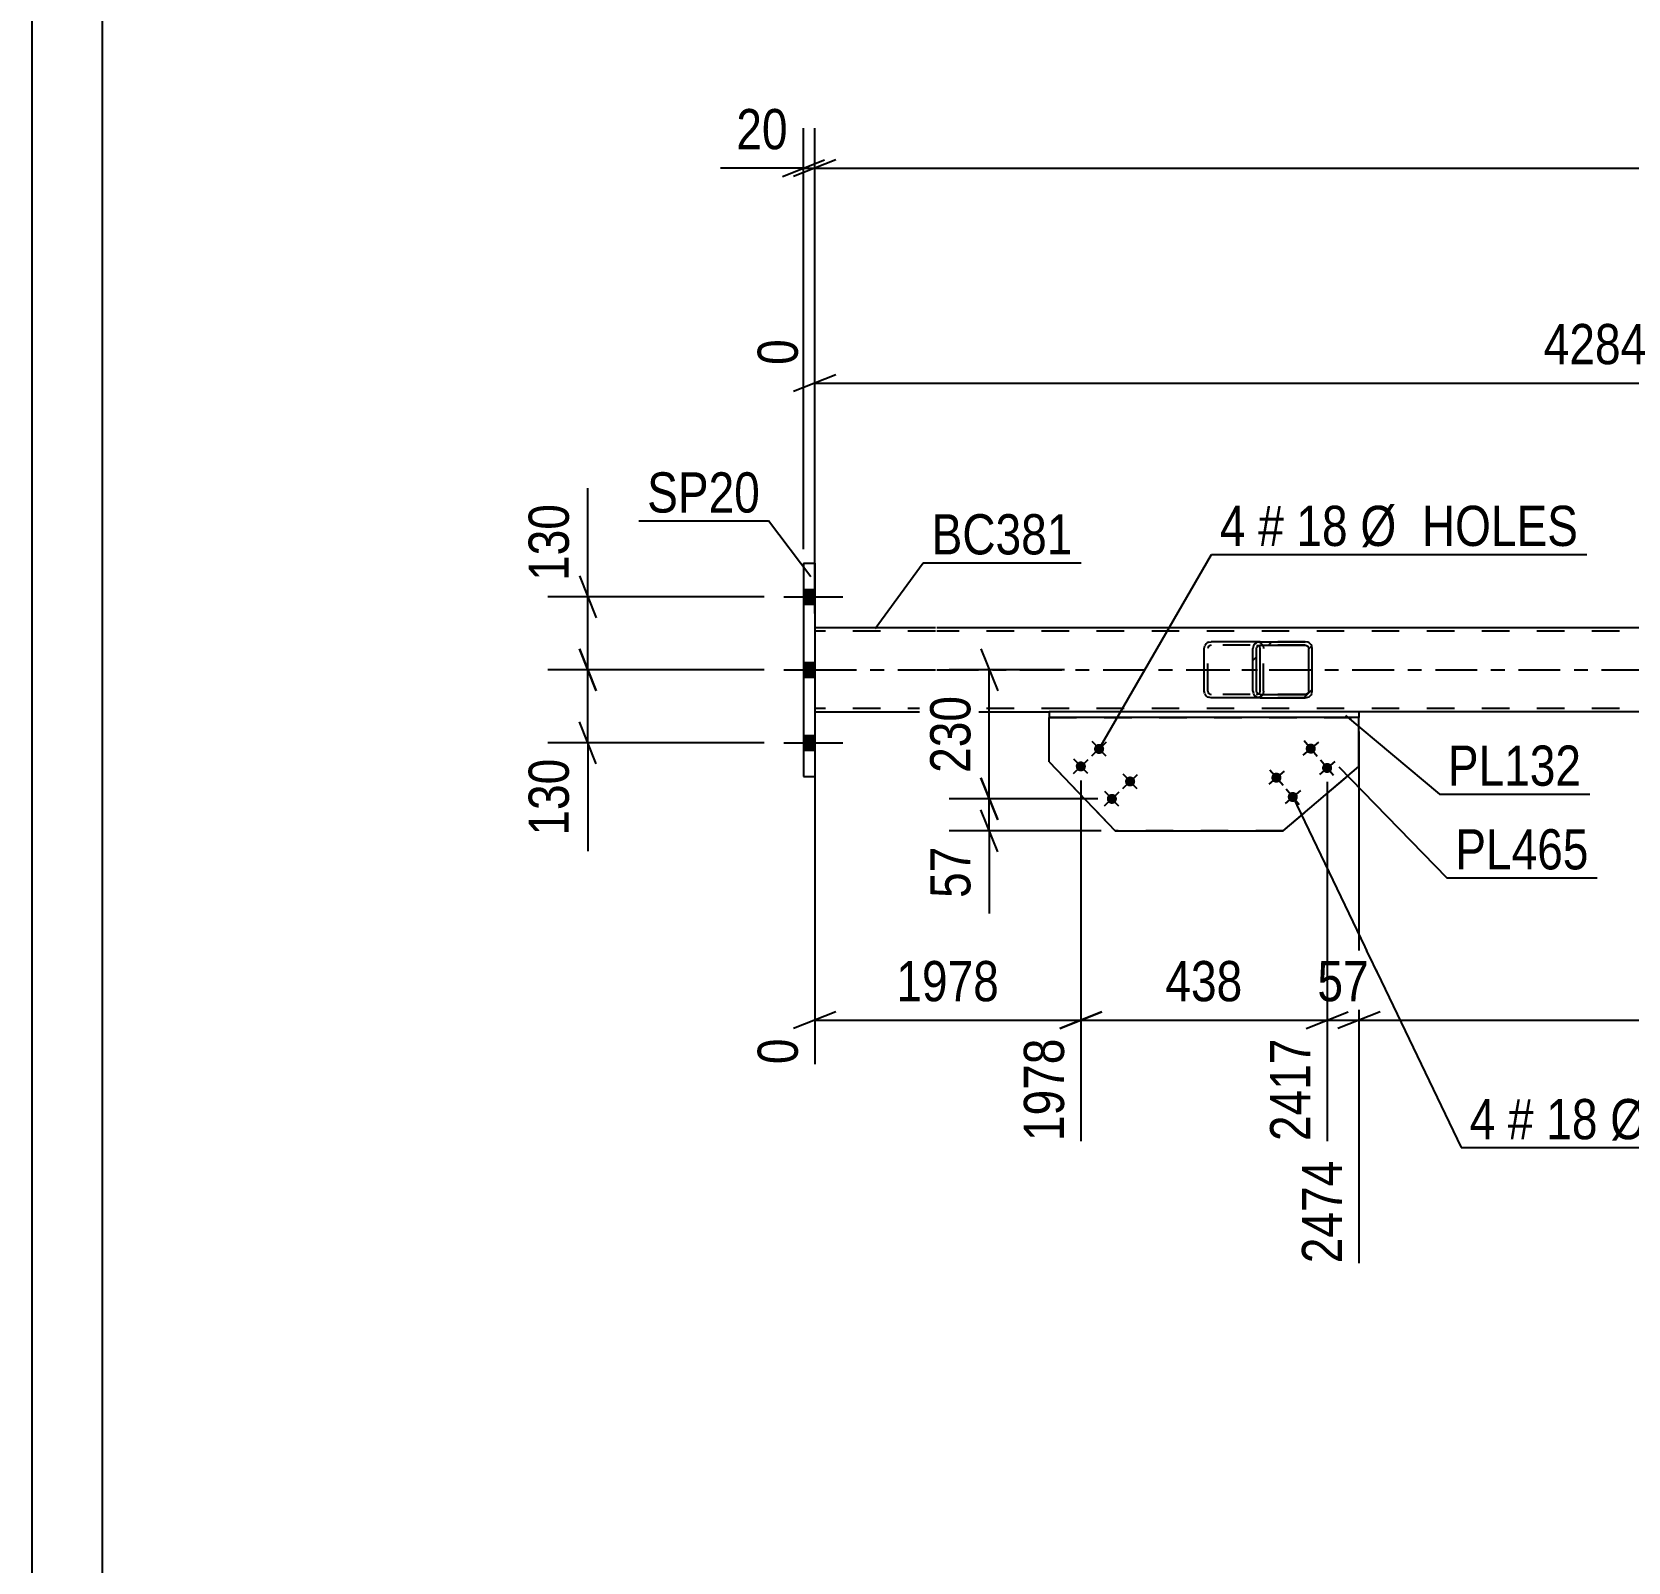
# Model space of a CAD drawing. Header units: millimetres. Extents: x -110 to 731, y -430 to 164.
# Drawn here: x -110.1 to 3.6, y -275.1 to -166.1 of the extents above; entities that cross this region are included whole.
import ezdxf

# ---------------------------------------------------------------- set-up
doc = ezdxf.new("R2010")
doc.units = ezdxf.units.MM
doc.linetypes.add('DXK_LINE_DOT2', pattern=[3.9198, 1.9599, -1.9599])
doc.linetypes.add('DXK_LINE_DOT3', pattern=[5.9187, 2.979, -0.9799, 0.9799, -0.9799])
doc.styles.add('Arial Narrow', font='ARIALN.TTF', dxfattribs={"height": 0.2})

# ---------------------------------------------------------------- blocks, each defined once
blk = doc.blocks.new('Unknown-570343290-53952')
at = {"color": 5, "linetype": 'Continuous'}
for p, q in [((-110.13, 163.91), (-110.13, -430.09)), ((-105.13, 158.91), (-105.13, -425.09))]:
    blk.add_line(p, q, dxfattribs=at)
blk = doc.blocks.new('Part-570343290-77342 - 77341')
at = {"linetype": 'Continuous'}
h = blk.add_hatch(dxfattribs=at)
h.set_pattern_fill('', scale=0.7, style=0, pattern_type=0)
h.set_pattern_definition([(45, (-18.9753, -209.8653), (-1.57154, 1.57154), [])])
h.paths.add_polyline_path([(-18.94, -210.05), (-18.98, -209.87), (-19.09, -209.71), (-19.25, -209.61), (-19.44, -209.57), (-22.66, -209.57), (-22.85, -209.61), (-23.02, -209.71), (-23.13, -209.87), (-23.17, -210.05), (-23.17, -213.09), (-23.13, -213.27), (-23.02, -213.43), (-22.85, -213.53), (-22.66, -213.57), (-19.44, -213.57), (-19.25, -213.53), (-19.09, -213.43), (-18.98, -213.27), (-18.94, -213.09)])
h.paths.add_polyline_path([(-19.21, -213.18), (-19.26, -213.26), (-19.35, -213.31), (-19.44, -213.33), (-22.66, -213.33), (-22.76, -213.31), (-22.84, -213.26), (-22.89, -213.18), (-22.91, -213.09), (-22.91, -210.05), (-22.89, -209.96), (-22.84, -209.88), (-22.76, -209.83), (-22.66, -209.81), (-19.44, -209.81), (-19.35, -209.83), (-19.26, -209.88), (-19.21, -209.96), (-19.19, -210.05), (-19.19, -213.09)])
at = {"color": 2, "linetype": 'Continuous'}
for p, q in [((-26.64, -210.05), (-26.6, -209.87)), ((-26.64, -213.09), (-26.64, -210.05)), ((-26.32, -209.61), (-26.13, -209.57)), ((-22.66, -209.57), (-26.13, -209.57)), ((-23.13, -209.87), (-23.17, -210.05)), ((-23.17, -213.09), (-23.17, -210.05)), ((-22.91, -210.05), (-22.89, -209.96)), ((-22.91, -213.09), (-22.91, -210.05)), ((-22.89, -209.96), (-22.84, -209.88)), ((-22.66, -209.57), (-22.85, -209.61)), ((-22.84, -209.88), (-22.76, -209.83)), ((-22.79, -209.85), (-22.73, -209.88)), ((-22.76, -209.83), (-22.66, -209.81)), ((-22.68, -209.96), (-22.73, -209.88)), ((-22.66, -210.05), (-22.68, -209.96)), ((-22.66, -209.57), (-19.44, -209.57)), ((-22.66, -209.81), (-19.44, -209.81)), ((-22.66, -213.09), (-22.66, -210.05)), ((-19.25, -209.61), (-19.44, -209.57)), ((-19.44, -209.81), (-19.35, -209.83)), ((-19.35, -209.83), (-19.26, -209.88)), ((-19.26, -209.88), (-19.21, -209.96)), ((-19.21, -209.96), (-19.19, -210.05)), ((-19.19, -213.09), (-19.19, -210.05)), ((-18.94, -210.05), (-18.98, -209.87)), ((-18.94, -213.09), (-18.94, -210.05)), ((-26.6, -213.27), (-26.64, -213.09)), ((-26.13, -213.57), (-26.32, -213.53)), ((-22.66, -213.57), (-26.13, -213.57)), ((-23.17, -213.09), (-23.13, -213.27)), ((-22.89, -213.18), (-22.91, -213.09)), ((-22.84, -213.26), (-22.89, -213.18)), ((-22.85, -213.53), (-22.66, -213.57)), ((-22.76, -213.31), (-22.84, -213.26)), ((-22.79, -213.29), (-22.73, -213.26)), ((-22.66, -213.33), (-22.76, -213.31)), ((-22.73, -213.26), (-22.68, -213.18)), ((-22.68, -213.18), (-22.66, -213.09)), ((-22.66, -213.33), (-19.44, -213.33)), ((-22.66, -213.57), (-19.44, -213.57)), ((-19.35, -213.31), (-19.44, -213.33)), ((-19.44, -213.57), (-19.25, -213.53)), ((-19.26, -213.26), (-19.35, -213.31)), ((-19.21, -213.18), (-19.26, -213.26)), ((-19.19, -213.09), (-19.21, -213.18)), ((-18.98, -213.27), (-18.94, -213.09))]:
    blk.add_line(p, q, dxfattribs=at)
at = {"color": 7, "linetype": 'DXK_LINE_DOT2'}
for p, q in [((-26.36, -209.96), (-26.38, -210.05)), ((-26.38, -213.09), (-26.38, -210.05)), ((-26.31, -209.88), (-26.36, -209.96)), ((-26.23, -209.83), (-26.31, -209.88)), ((-26.13, -209.81), (-26.23, -209.83)), ((-19.44, -209.81), (-26.13, -209.81)), ((-22.91, -209.57), (-22.72, -209.61)), ((-22.91, -209.81), (-22.82, -209.83)), ((-22.82, -209.83), (-22.79, -209.85)), ((-19.44, -209.57), (-22.66, -209.57)), ((-22.44, -209.87), (-22.41, -210.05)), ((-22.41, -213.09), (-22.41, -210.05)), ((-26.38, -213.09), (-26.36, -213.18)), ((-26.36, -213.18), (-26.31, -213.26)), ((-26.31, -213.26), (-26.23, -213.31)), ((-26.23, -213.31), (-26.13, -213.33)), ((-19.44, -213.33), (-26.13, -213.33)), ((-22.91, -213.33), (-22.82, -213.31)), ((-22.72, -213.53), (-22.91, -213.57)), ((-22.82, -213.31), (-22.79, -213.29)), ((-19.44, -213.57), (-22.66, -213.57)), ((-22.41, -213.09), (-22.44, -213.27))]:
    blk.add_line(p, q, dxfattribs=at)
at = {"color": 7, "linetype": 'DXK_LINE_DOT3'}
blk.add_line((-27.78, -211.57), (-21.05, -211.57), dxfattribs=at)
at = {"color": 2, "linetype": 'Continuous'}
for centre, start, end in [((-26.15, -210.07), 110.9282, 155.8647), ((-22.68, -210.07), 110.9282, 155.8647), ((-19.43, -210.07), 24.1353, 69.0718), ((-26.15, -213.07), 204.1353, 249.0718), ((-22.68, -213.07), 204.1353, 249.0718), ((-19.43, -213.07), 290.9282, 335.8647)]:
    blk.add_arc(centre, 0.495, start, end, dxfattribs=at)
at = {"color": 7, "linetype": 'DXK_LINE_DOT2'}
for centre, start, end in [((-22.9, -210.07), 24.1353, 69.0718), ((-22.9, -213.07), 290.9282, 335.8647)]:
    blk.add_arc(centre, 0.495, start, end, dxfattribs=at)
blk = doc.blocks.new('Part-570343290-77411 - 77341')
at = {"color": 2, "linetype": 'Continuous'}
for p, q in [((-15.61, -214.57), (-37.68, -214.57)), ((-37.68, -214.57), (-37.68, -214.97)), ((-15.61, -214.57), (-15.61, -214.97)), ((-15.61, -214.97), (-37.68, -214.97))]:
    blk.add_line(p, q, dxfattribs=at)
blk = doc.blocks.new('Part-570343290-77357 - 77341')
at = {"color": 2, "linetype": 'Continuous'}
for p, q in [((-45.78, -208.57), (-54.38, -208.57)), ((56, -208.57), (-45.68, -208.57)), ((-54.38, -214.57), (-45.78, -214.57)), ((-45.68, -214.57), (-37.68, -214.57)), ((47.46, -214.57), (-15.61, -214.57))]:
    blk.add_line(p, q, dxfattribs=at)
at = {"color": 7, "linetype": 'DXK_LINE_DOT2'}
for p, q in [((-54.38, -208.57), (-54.38, -214.57)), ((-45.78, -208.81), (-54.38, -208.81)), ((618.35, -208.81), (-45.68, -208.81)), ((-45.78, -214.33), (-54.38, -214.33)), ((618.35, -214.33), (-45.68, -214.33)), ((-15.61, -214.57), (-37.68, -214.57))]:
    blk.add_line(p, q, dxfattribs=at)
at = {"color": 7, "linetype": 'DXK_LINE_DOT3'}
for p, q in [((-54.38, -211.57), (-45.78, -211.57)), ((-45.68, -211.57), (618.35, -211.57))]:
    blk.add_line(p, q, dxfattribs=at)
blk = doc.blocks.new('Part-570343290-77360 - 77341')
at = {"color": 2, "linetype": 'Continuous'}
for p, q in [((-55.18, -203.97), (-54.38, -203.97)), ((-55.18, -203.97), (-55.18, -219.17)), ((-54.38, -203.97), (-54.38, -219.17)), ((-55.18, -219.17), (-54.38, -219.17))]:
    blk.add_line(p, q, dxfattribs=at)
blk = doc.blocks.new('Part-570343290-77477 - 77341')
at = {"color": 2, "linetype": 'Continuous'}
for p, q in [((-37.68, -218.12), (-37.68, -214.97)), ((-15.61, -218.47), (-15.61, -214.97)), ((-37.68, -218.12), (-32.98, -223.04)), ((-21, -223.04), (-15.61, -218.47)), ((-32.98, -223.04), (-21, -223.04)), ((-32.98, -223.04), (-32.98, -223.04)), ((-21, -223.04), (-21, -223.04))]:
    blk.add_line(p, q, dxfattribs=at)
at = {"color": 7, "linetype": 'DXK_LINE_DOT2'}
for p, q in [((-37.68, -214.97), (-15.61, -214.97)), ((-37.68, -214.97), (-15.61, -214.97)), ((-32.98, -223.04), (-37.68, -218.12)), ((-21, -223.04), (-15.61, -218.47)), ((-21, -223.04), (-32.98, -223.04))]:
    blk.add_line(p, q, dxfattribs=at)
blk = doc.blocks.new('Bolt-570343290-77487 - 77341')
at = {"linetype": 'Continuous'}
for points in [[(-54.38, -206.89), (-54.38, -205.85), (-55.18, -205.85), (-55.18, -206.89)], [(-54.38, -206.89), (-54.38, -205.85), (-55.18, -205.85), (-55.18, -206.89)], [(-54.38, -206.89), (-54.38, -205.85), (-55.18, -205.85), (-55.18, -206.89)], [(-54.38, -212.09), (-54.38, -211.05), (-55.18, -211.05), (-55.18, -212.09)], [(-54.38, -212.09), (-54.38, -211.05), (-55.18, -211.05), (-55.18, -212.09)], [(-54.38, -217.29), (-54.38, -216.25), (-55.18, -216.25), (-55.18, -217.29)], [(-54.38, -217.29), (-54.38, -216.25), (-55.18, -216.25), (-55.18, -217.29)], [(-54.38, -217.29), (-54.38, -216.25), (-55.18, -216.25), (-55.18, -217.29)]]:
    blk.add_hatch(color=1, dxfattribs=at).paths.add_polyline_path(points)
at = {"color": 1, "linetype": 'Continuous'}
for p, q in [((-56.58, -206.37), (-52.38, -206.37)), ((-56.58, -206.37), (-52.38, -206.37)), ((-56.58, -206.37), (-52.38, -206.37)), ((-55.18, -205.85), (-54.38, -205.85)), ((-55.18, -205.85), (-54.38, -205.85)), ((-55.18, -205.85), (-54.38, -205.85)), ((-55.18, -206.89), (-54.38, -206.89)), ((-55.18, -206.89), (-54.38, -206.89)), ((-55.18, -206.89), (-54.38, -206.89)), ((-55.18, -211.05), (-54.38, -211.05)), ((-55.18, -211.05), (-54.38, -211.05)), ((-56.58, -211.57), (-52.38, -211.57)), ((-56.58, -211.57), (-52.38, -211.57)), ((-55.18, -212.09), (-54.38, -212.09)), ((-55.18, -212.09), (-54.38, -212.09)), ((-56.58, -216.77), (-52.38, -216.77)), ((-56.58, -216.77), (-52.38, -216.77)), ((-56.58, -216.77), (-52.38, -216.77)), ((-55.18, -216.25), (-54.38, -216.25)), ((-55.18, -216.25), (-54.38, -216.25)), ((-55.18, -216.25), (-54.38, -216.25)), ((-55.18, -217.29), (-54.38, -217.29)), ((-55.18, -217.29), (-54.38, -217.29)), ((-55.18, -217.29), (-54.38, -217.29))]:
    blk.add_line(p, q, dxfattribs=at)
blk = doc.blocks.new('Bolt-570343290-77536 - 77341')
at = {"linetype": 'Continuous'}
for points in [[(-34.37, -216.95), (-34.31, -216.9), (-34.24, -216.87), (-34.17, -216.85), (-34.09, -216.85), (-34.02, -216.86), (-33.95, -216.89), (-33.89, -216.94), (-33.84, -216.99), (-33.8, -217.05), (-33.77, -217.13), (-33.76, -217.2), (-33.77, -217.27), (-33.79, -217.35), (-33.82, -217.41), (-33.87, -217.47), (-33.93, -217.52), (-34, -217.55), (-34.07, -217.57), (-34.15, -217.57), (-34.22, -217.56), (-34.29, -217.53), (-34.35, -217.48), (-34.41, -217.43), (-34.45, -217.37), (-34.47, -217.3), (-34.48, -217.22), (-34.48, -217.15), (-34.45, -217.07), (-34.42, -217.01)], [(-35.67, -218.19), (-35.61, -218.15), (-35.54, -218.11), (-35.47, -218.1), (-35.4, -218.09), (-35.32, -218.11), (-35.25, -218.14), (-35.19, -218.18), (-35.14, -218.23), (-35.1, -218.3), (-35.07, -218.37), (-35.06, -218.44), (-35.07, -218.52), (-35.09, -218.59), (-35.13, -218.66), (-35.17, -218.71), (-35.23, -218.76), (-35.3, -218.79), (-35.38, -218.81), (-35.45, -218.81), (-35.52, -218.8), (-35.59, -218.77), (-35.66, -218.73), (-35.71, -218.67), (-35.75, -218.61), (-35.77, -218.54), (-35.78, -218.46), (-35.78, -218.39), (-35.76, -218.32), (-35.72, -218.25)], [(-32.16, -219.26), (-32.1, -219.22), (-32.03, -219.19), (-31.96, -219.17), (-31.88, -219.17), (-31.81, -219.18), (-31.74, -219.21), (-31.68, -219.25), (-31.63, -219.3), (-31.59, -219.37), (-31.56, -219.44), (-31.55, -219.51), (-31.56, -219.59), (-31.58, -219.66), (-31.61, -219.73), (-31.66, -219.78), (-31.72, -219.83), (-31.79, -219.86), (-31.86, -219.88), (-31.94, -219.88), (-32.01, -219.87), (-32.08, -219.84), (-32.14, -219.8), (-32.2, -219.74), (-32.24, -219.68), (-32.26, -219.61), (-32.27, -219.54), (-32.27, -219.46), (-32.24, -219.39), (-32.21, -219.32)], [(-33.46, -220.51), (-33.4, -220.46), (-33.33, -220.43), (-33.26, -220.41), (-33.19, -220.41), (-33.11, -220.42), (-33.04, -220.45), (-32.98, -220.49), (-32.93, -220.55), (-32.89, -220.61), (-32.86, -220.68), (-32.85, -220.76), (-32.86, -220.83), (-32.88, -220.9), (-32.92, -220.97), (-32.96, -221.03), (-33.02, -221.07), (-33.09, -221.11), (-33.17, -221.12), (-33.24, -221.13), (-33.31, -221.11), (-33.38, -221.08), (-33.45, -221.04), (-33.5, -220.99), (-33.54, -220.92), (-33.56, -220.85), (-33.57, -220.78), (-33.57, -220.7), (-33.55, -220.63), (-33.51, -220.56)]]:
    blk.add_hatch(color=1, dxfattribs=at).paths.add_polyline_path(points)
at = {"color": 1, "linetype": 'Continuous'}
for p, q in [((-34.64, -217.71), (-33.6, -216.71)), ((-33.62, -217.73), (-34.62, -216.69)), ((-35.94, -218.95), (-34.9, -217.96)), ((-34.93, -218.97), (-35.92, -217.93)), ((-32.43, -220.02), (-31.39, -219.03)), ((-31.41, -220.05), (-32.41, -219)), ((-33.73, -221.26), (-32.69, -220.27)), ((-32.72, -221.29), (-33.71, -220.25))]:
    blk.add_line(p, q, dxfattribs=at)
blk = doc.blocks.new('Bolt-570343290-77537 - 77341')
at = {"linetype": 'Continuous'}
for points in [[(-19.41, -217.17), (-19.39, -217.09), (-19.37, -217.02), (-19.32, -216.96), (-19.27, -216.91), (-19.21, -216.87), (-19.14, -216.84), (-19.06, -216.83), (-18.99, -216.83), (-18.91, -216.85), (-18.85, -216.89), (-18.79, -216.94), (-18.74, -217), (-18.71, -217.06), (-18.69, -217.14), (-18.69, -217.21), (-18.7, -217.29), (-18.73, -217.36), (-18.77, -217.42), (-18.82, -217.47), (-18.89, -217.51), (-18.96, -217.54), (-19.03, -217.55), (-19.11, -217.54), (-19.18, -217.52), (-19.25, -217.49), (-19.3, -217.44), (-19.35, -217.38), (-19.38, -217.32), (-19.4, -217.24)], [(-18.24, -218.54), (-18.23, -218.47), (-18.2, -218.4), (-18.16, -218.33), (-18.11, -218.28), (-18.04, -218.24), (-17.97, -218.22), (-17.9, -218.2), (-17.82, -218.21), (-17.75, -218.23), (-17.69, -218.26), (-17.63, -218.31), (-17.58, -218.37), (-17.55, -218.44), (-17.53, -218.51), (-17.52, -218.59), (-17.54, -218.66), (-17.56, -218.73), (-17.61, -218.79), (-17.66, -218.85), (-17.72, -218.89), (-17.79, -218.91), (-17.87, -218.92), (-17.94, -218.92), (-18.02, -218.9), (-18.08, -218.86), (-18.14, -218.82), (-18.19, -218.76), (-18.22, -218.69), (-18.24, -218.62)], [(-21.85, -219.23), (-21.84, -219.16), (-21.81, -219.09), (-21.77, -219.03), (-21.71, -218.97), (-21.65, -218.93), (-21.58, -218.91), (-21.51, -218.9), (-21.43, -218.9), (-21.36, -218.92), (-21.29, -218.96), (-21.23, -219), (-21.19, -219.06), (-21.15, -219.13), (-21.13, -219.2), (-21.13, -219.28), (-21.14, -219.35), (-21.17, -219.42), (-21.21, -219.49), (-21.27, -219.54), (-21.33, -219.58), (-21.4, -219.6), (-21.47, -219.62), (-21.55, -219.61), (-21.62, -219.59), (-21.69, -219.56), (-21.75, -219.51), (-21.79, -219.45), (-21.83, -219.38), (-21.85, -219.31)], [(-20.69, -220.61), (-20.67, -220.53), (-20.65, -220.46), (-20.6, -220.4), (-20.55, -220.35), (-20.49, -220.31), (-20.42, -220.28), (-20.34, -220.27), (-20.27, -220.28), (-20.2, -220.3), (-20.13, -220.33), (-20.07, -220.38), (-20.02, -220.44), (-19.99, -220.5), (-19.97, -220.58), (-19.97, -220.65), (-19.98, -220.73), (-20.01, -220.8), (-20.05, -220.86), (-20.1, -220.91), (-20.17, -220.95), (-20.24, -220.98), (-20.31, -220.99), (-20.39, -220.99), (-20.46, -220.97), (-20.53, -220.93), (-20.58, -220.88), (-20.63, -220.82), (-20.66, -220.76), (-20.68, -220.68)]]:
    blk.add_hatch(color=1, dxfattribs=at).paths.add_polyline_path(points)
at = {"color": 1, "linetype": 'Continuous'}
for p, q in [((-18.5, -216.72), (-19.6, -217.65)), ((-18.58, -217.74), (-19.51, -216.64)), ((-17.33, -218.1), (-18.43, -219.03)), ((-17.42, -219.11), (-18.35, -218.01)), ((-20.94, -218.79), (-22.04, -219.72)), ((-21.02, -219.81), (-21.95, -218.71)), ((-19.78, -220.17), (-20.88, -221.1)), ((-19.86, -221.18), (-20.79, -220.08))]:
    blk.add_line(p, q, dxfattribs=at)
blk = doc.blocks.new('StraightDimension-570343290-81286 - 77341')
at = {"color": 7, "linetype": 'Continuous'}
for p, q in [((-42.54, -210.07), (-41.34, -213.07)), ((-36.58, -211.57), (-44.79, -211.57)), ((-41.94, -220.77), (-41.94, -211.57)), ((-41.34, -222.27), (-42.54, -219.27)), ((-34.21, -220.77), (-44.79, -220.77))]:
    blk.add_line(p, q, dxfattribs=at)
at = {"color": 0}
blk.add_wipeout([(-42.69, -212.83), (-46.89, -212.83), (-46.89, -219.51), (-42.69, -219.51)], dxfattribs=at)
at = {"color": 3, "style": 'Arial Narrow'}
blk.add_text('230', height=2.863, rotation=90.0002, dxfattribs=at).set_placement((-43.29, -218.91))
blk = doc.blocks.new('StraightDimension-570343290-81287 - 77341')
at = {"color": 7, "linetype": 'Continuous'}
for p, q in [((-42.54, -219.27), (-41.34, -222.27)), ((-34.21, -220.77), (-44.79, -220.77)), ((-41.34, -224.54), (-42.54, -221.54)), ((-41.94, -223.04), (-41.94, -220.77)), ((-33.98, -223.04), (-44.79, -223.04)), ((-41.94, -223.04), (-41.94, -228.94)), ((-41.94, -223.04), (-41.94, -228.94))]:
    blk.add_line(p, q, dxfattribs=at)
at = {"color": 0}
blk.add_wipeout([(-42.69, -223.56), (-46.89, -223.56), (-46.89, -228.42), (-42.69, -228.42)], dxfattribs=at)
at = {"color": 3, "style": 'Arial Narrow'}
blk.add_text('57', height=2.863, rotation=90.0002, dxfattribs=at).set_placement((-43.29, -227.82))
blk = doc.blocks.new('StraightDimension-570343290-81037 - 77341')
at = {"color": 7, "linetype": 'Continuous'}
for p, q in [((-54.38, -215.57), (-54.38, -239.66)), ((-35.42, -219.45), (-35.42, -245.14)), ((-52.88, -235.93), (-55.88, -237.13)), ((-36.92, -237.13), (-33.92, -235.93)), ((-54.38, -236.53), (-35.42, -236.53))]:
    blk.add_line(p, q, dxfattribs=at)
at = {"color": 0}
blk.add_wipeout([(-40.64, -235.78), (-40.64, -231.58), (-49.16, -231.58), (-49.16, -235.78)], dxfattribs=at)
at = {"color": 3, "style": 'Arial Narrow'}
blk.add_text('1978', height=2.863, dxfattribs=at).set_placement((-48.56, -235.18))
at = {"color": 0, "linetype": 'Continuous'}
for points in [[(-54.98, -237.23), (-59.18, -237.23), (-59.18, -240.26), (-54.98, -240.26)], [(-36.02, -237.23), (-40.22, -237.23), (-40.22, -245.74), (-36.02, -245.74)]]:
    blk.add_wipeout(points, dxfattribs=at)
at = {"color": 3, "linetype": 'Continuous', "style": 'Arial Narrow'}
for s, height, p in [('0', 2.86, (-55.58, -239.66)), ('1978', 2.863, (-36.62, -245.14))]:
    blk.add_text(s, height=height, rotation=90.0002, dxfattribs=at).set_placement(p)
blk = doc.blocks.new('StraightDimension-570343290-78663 - 77341')
at = {"color": 7, "linetype": 'Continuous'}
for p, q in [((-70.54, -206.37), (-70.54, -198.63)), ((-70.54, -206.37), (-70.54, -198.63)), ((-71.14, -204.87), (-69.94, -207.87)), ((-57.98, -206.37), (-73.39, -206.37)), ((-70.54, -211.57), (-70.54, -206.37)), ((-69.94, -213.07), (-71.14, -210.07)), ((-57.98, -211.57), (-73.39, -211.57))]:
    blk.add_line(p, q, dxfattribs=at)
at = {"color": 0}
blk.add_wipeout([(-71.29, -199.16), (-75.49, -199.16), (-75.49, -205.84), (-71.29, -205.84)], dxfattribs=at)
at = {"color": 3, "style": 'Arial Narrow'}
blk.add_text('130', height=2.863, rotation=90.0002, dxfattribs=at).set_placement((-71.89, -205.24))
blk = doc.blocks.new('StraightDimension-570343290-78664 - 77341')
at = {"color": 7, "linetype": 'Continuous'}
for p, q in [((-71.14, -210.07), (-69.94, -213.07)), ((-57.98, -211.57), (-73.39, -211.57)), ((-70.54, -216.77), (-70.54, -211.57)), ((-69.94, -218.27), (-71.14, -215.27)), ((-57.98, -216.77), (-73.39, -216.77)), ((-70.54, -216.77), (-70.54, -224.5)), ((-70.54, -216.77), (-70.54, -224.5))]:
    blk.add_line(p, q, dxfattribs=at)
at = {"color": 0}
blk.add_wipeout([(-71.29, -217.29), (-75.49, -217.29), (-75.49, -223.98), (-71.29, -223.98)], dxfattribs=at)
at = {"color": 3, "style": 'Arial Narrow'}
blk.add_text('130', height=2.863, rotation=90.0002, dxfattribs=at).set_placement((-71.89, -223.38))
blk = doc.blocks.new('StraightDimension-570343290-80684 - 77341')
at = {"color": 7, "linetype": 'Continuous'}
for p, q in [((56.8, -199.17), (56.8, -182.54)), ((-54.38, -207.57), (-54.38, -188.02)), ((-52.88, -190.55), (-55.88, -191.75)), ((55.3, -191.75), (58.3, -190.55)), ((-54.38, -191.15), (56.8, -191.15))]:
    blk.add_line(p, q, dxfattribs=at)
at = {"color": 0}
blk.add_wipeout([(5.47, -190.4), (5.47, -186.2), (-3.05, -186.2), (-3.05, -190.4)], dxfattribs=at)
at = {"color": 3, "style": 'Arial Narrow'}
blk.add_text('4284', height=2.863, dxfattribs=at).set_placement((-2.45, -189.8))
at = {"color": 0, "linetype": 'Continuous'}
for points in [[(56.2, -181.94), (52, -181.94), (52, -190.45), (56.2, -190.45)], [(-54.98, -187.42), (-59.18, -187.42), (-59.18, -190.45), (-54.98, -190.45)]]:
    blk.add_wipeout(points, dxfattribs=at)
at = {"color": 3, "linetype": 'Continuous', "style": 'Arial Narrow'}
for s, height, p in [('4284', 2.863, (55.6, -189.85)), ('0', 2.86, (-55.58, -189.85))]:
    blk.add_text(s, height=height, rotation=90.0002, dxfattribs=at).set_placement(p)
blk = doc.blocks.new('StraightDimension-570343290-80968 - 77341')
at = {"color": 7, "linetype": 'Continuous'}
for p, q in [((-54.38, -202.97), (-54.38, -172.99)), ((-52.88, -175.24), (-55.88, -176.44)), ((-54.38, -175.84), (630.45, -175.84))]:
    blk.add_line(p, q, dxfattribs=at)
blk = doc.blocks.new('StraightDimension-570343290-80969 - 77341')
at = {"color": 7, "linetype": 'Continuous'}
for p, q in [((-55.18, -202.97), (-55.18, -172.99)), ((-54.38, -202.97), (-54.38, -172.99)), ((-55.18, -175.84), (-61.09, -175.84)), ((-55.18, -175.84), (-61.09, -175.84)), ((-56.68, -176.44), (-53.68, -175.24)), ((-52.88, -175.24), (-55.88, -176.44)), ((-55.18, -175.84), (-54.38, -175.84))]:
    blk.add_line(p, q, dxfattribs=at)
at = {"color": 0}
blk.add_wipeout([(-55.7, -175.09), (-55.7, -170.89), (-60.56, -170.89), (-60.56, -175.09)], dxfattribs=at)
at = {"color": 3, "style": 'Arial Narrow'}
blk.add_text('20', height=2.863, dxfattribs=at).set_placement((-59.96, -174.49))
blk = doc.blocks.new('StraightDimension-570343290-81034 - 77341')
at = {"color": 7, "linetype": 'Continuous'}
for p, q in [((-15.61, -215.97), (-15.61, -253.84)), ((49.74, -220.7), (49.74, -245.14)), ((-14.11, -235.93), (-17.11, -237.13)), ((48.24, -237.13), (51.24, -235.93)), ((-15.61, -236.53), (49.74, -236.53))]:
    blk.add_line(p, q, dxfattribs=at)
at = {"color": 0}
blk.add_wipeout([(21.32, -235.78), (21.32, -231.58), (12.81, -231.58), (12.81, -235.78)], dxfattribs=at)
at = {"color": 3, "style": 'Arial Narrow'}
blk.add_text('1634', height=2.863, dxfattribs=at).set_placement((13.41, -235.18))
at = {"color": 0, "linetype": 'Continuous'}
blk.add_wipeout([(49.14, -237.23), (44.94, -237.23), (44.94, -245.74), (49.14, -245.74)], dxfattribs=at)
at = {"color": 3, "linetype": 'Continuous', "style": 'Arial Narrow'}
blk.add_text('4107', height=2.863, rotation=90.0002, dxfattribs=at).set_placement((48.54, -245.14))
blk = doc.blocks.new('StraightDimension-570343290-81035 - 77341')
at = {"color": 7, "linetype": 'Continuous'}
for p, q in [((-15.61, -215.97), (-15.61, -253.84)), ((-17.88, -219.56), (-17.88, -245.14)), ((-19.38, -237.13), (-16.38, -235.93)), ((-14.11, -235.93), (-17.11, -237.13)), ((-17.88, -236.53), (-15.61, -236.53))]:
    blk.add_line(p, q, dxfattribs=at)
at = {"color": 0, "linetype": 'Continuous'}
blk.add_wipeout([(-16.21, -245.93), (-20.41, -245.93), (-20.41, -254.44), (-16.21, -254.44)], dxfattribs=at)
at = {"color": 3, "linetype": 'Continuous', "style": 'Arial Narrow'}
blk.add_text('2474', height=2.863, rotation=90.0002, dxfattribs=at).set_placement((-16.81, -253.84))
at = {"color": 0}
blk.add_wipeout([(-14.32, -235.78), (-14.32, -231.58), (-19.17, -231.58), (-19.17, -235.78)], dxfattribs=at)
at = {"color": 3, "style": 'Arial Narrow'}
blk.add_text('57', height=2.863, dxfattribs=at).set_placement((-18.57, -235.18))
blk = doc.blocks.new('StraightDimension-570343290-81036 - 77341')
at = {"color": 7, "linetype": 'Continuous'}
for p, q in [((-35.42, -219.45), (-35.42, -245.14)), ((-17.88, -219.56), (-17.88, -245.14)), ((-33.92, -235.93), (-36.92, -237.13)), ((-19.38, -237.13), (-16.38, -235.93)), ((-35.42, -236.53), (-17.88, -236.53))]:
    blk.add_line(p, q, dxfattribs=at)
at = {"color": 0}
blk.add_wipeout([(-23.31, -235.78), (-23.31, -231.58), (-30, -231.58), (-30, -235.78)], dxfattribs=at)
at = {"color": 3, "style": 'Arial Narrow'}
blk.add_text('438', height=2.863, dxfattribs=at).set_placement((-29.4, -235.18))
at = {"color": 0, "linetype": 'Continuous'}
blk.add_wipeout([(-18.48, -237.23), (-22.68, -237.23), (-22.68, -245.74), (-18.48, -245.74)], dxfattribs=at)
at = {"color": 3, "linetype": 'Continuous', "style": 'Arial Narrow'}
blk.add_text('2417', height=2.863, rotation=90.0002, dxfattribs=at).set_placement((-19.08, -245.14))
blk = doc.blocks.new('Mark-570343290-80711 - 77341')
at = {"color": 30, "linetype": 'Continuous'}
for p, q in [((-50.07, -208.62), (-46.65, -203.95)), ((-46.65, -203.95), (-35.4, -203.95))]:
    blk.add_line(p, q, dxfattribs=at)
at = {"color": 0}
blk.add_wipeout([(-36, -203.35), (-36, -200.35), (-46.05, -200.35), (-46.05, -203.35)], dxfattribs=at)
blk.add_wipeout([(-36, -203.35), (-36, -200.35), (-46.05, -200.35), (-46.05, -203.35)], dxfattribs=at)
at = {"color": 3, "style": 'Arial Narrow'}
blk.add_text('BC381', height=2.863, dxfattribs=at).set_placement((-46.05, -203.35))
blk = doc.blocks.new('Mark-570343290-80714 - 77341')
at = {"color": 30, "linetype": 'Continuous'}
for p in [(-66.91, -200.97), (-54.66, -204.96)]:
    blk.add_line(p, (-57.67, -200.97), dxfattribs=at)
at = {"color": 0}
blk.add_wipeout([(-58.27, -200.37), (-58.27, -197.37), (-66.31, -197.37), (-66.31, -200.37)], dxfattribs=at)
blk.add_wipeout([(-58.27, -200.37), (-58.27, -197.37), (-66.31, -197.37), (-66.31, -200.37)], dxfattribs=at)
at = {"color": 3, "style": 'Arial Narrow'}
blk.add_text('SP20', height=2.863, dxfattribs=at).set_placement((-66.31, -200.37))
blk = doc.blocks.new('Mark-570343290-80721 - 77341')
at = {"color": 30, "linetype": 'Continuous'}
for p, q in [((-16.56, -214.83), (-9.88, -220.43)), ((-9.88, -220.43), (0.83, -220.43))]:
    blk.add_line(p, q, dxfattribs=at)
at = {"color": 0}
blk.add_wipeout([(0.23, -219.83), (0.23, -216.83), (-9.28, -216.83), (-9.28, -219.83)], dxfattribs=at)
blk.add_wipeout([(0.23, -219.83), (0.23, -216.83), (-9.28, -216.83), (-9.28, -219.83)], dxfattribs=at)
at = {"color": 3, "style": 'Arial Narrow'}
blk.add_text('PL132', height=2.863, dxfattribs=at).set_placement((-9.28, -219.83))
blk = doc.blocks.new('Mark-570343290-80724 - 77341')
at = {"color": 30, "linetype": 'Continuous'}
for p, q in [((-17.04, -218.49), (-9.35, -226.39)), ((-9.35, -226.39), (1.35, -226.39))]:
    blk.add_line(p, q, dxfattribs=at)
at = {"color": 0}
blk.add_wipeout([(0.75, -225.79), (0.75, -222.79), (-8.75, -222.79), (-8.75, -225.79)], dxfattribs=at)
blk.add_wipeout([(0.75, -225.79), (0.75, -222.79), (-8.75, -222.79), (-8.75, -225.79)], dxfattribs=at)
at = {"color": 3, "style": 'Arial Narrow'}
blk.add_text('PL465', height=2.863, dxfattribs=at).set_placement((-8.75, -225.79))
blk = doc.blocks.new('Mark-570343290-88285 - 77341')
at = {"color": 7, "linetype": 'Continuous'}
for p, q in [((-34.12, -217.21), (-26.12, -203.35)), ((-26.12, -203.35), (0.62, -203.35))]:
    blk.add_line(p, q, dxfattribs=at)
at = {"color": 0}
for points in [[(-23.69, -202.75), (-23.69, -199.75), (-25.52, -199.75), (-25.52, -202.75)], [(-20.97, -202.75), (-20.97, -199.75), (-22.79, -199.75), (-22.79, -202.75)], [(-16.41, -202.75), (-16.41, -199.75), (-20.07, -199.75), (-20.07, -202.75)], [(0.02, -202.75), (0.02, -199.75), (-15.51, -199.75), (-15.51, -202.75)]]:
    blk.add_wipeout(points, dxfattribs=at)
for points in [[(-23.69, -202.75), (-23.69, -199.75), (-25.52, -199.75), (-25.52, -202.75)], [(-20.97, -202.75), (-20.97, -199.75), (-22.79, -199.75), (-22.79, -202.75)], [(-16.41, -202.75), (-16.41, -199.75), (-20.07, -199.75), (-20.07, -202.75)], [(0.02, -202.75), (0.02, -199.75), (-15.51, -199.75), (-15.51, -202.75)]]:
    blk.add_wipeout(points, dxfattribs=at)
at = {"color": 3, "style": 'Arial Narrow'}
for s, height, p in [('4', 2.86, (-25.52, -202.75)), ('#', 2.86, (-22.79, -202.75)), ('18', 2.863, (-20.07, -202.75)), ('Ø  HOLES', 2.863, (-15.51, -202.75))]:
    blk.add_text(s, height=height, dxfattribs=at).set_placement(p)
blk = doc.blocks.new('Mark-570343290-88286 - 77341')
at = {"color": 7, "linetype": 'Continuous'}
for p, q in [((-20.33, -220.63), (-8.33, -245.61)), ((-8.33, -245.61), (18.41, -245.61))]:
    blk.add_line(p, q, dxfattribs=at)
at = {"color": 0}
for points in [[(-5.9, -245.01), (-5.9, -242.01), (-7.73, -242.01), (-7.73, -245.01)], [(-3.17, -245.01), (-3.17, -242.01), (-5, -242.01), (-5, -245.01)], [(1.39, -245.01), (1.39, -242.01), (-2.27, -242.01), (-2.27, -245.01)], [(17.81, -245.01), (17.81, -242.01), (2.29, -242.01), (2.29, -245.01)]]:
    blk.add_wipeout(points, dxfattribs=at)
for points in [[(-5.9, -245.01), (-5.9, -242.01), (-7.73, -242.01), (-7.73, -245.01)], [(-3.17, -245.01), (-3.17, -242.01), (-5, -242.01), (-5, -245.01)], [(1.39, -245.01), (1.39, -242.01), (-2.27, -242.01), (-2.27, -245.01)], [(17.81, -245.01), (17.81, -242.01), (2.29, -242.01), (2.29, -245.01)]]:
    blk.add_wipeout(points, dxfattribs=at)
at = {"color": 3, "style": 'Arial Narrow'}
for s, height, p in [('4', 2.86, (-7.73, -245.01)), ('18', 2.863, (-2.27, -245.01)), ('Ø  HOLES', 2.863, (2.29, -245.01)), ('#', 2.86, (-5, -245.01))]:
    blk.add_text(s, height=height, dxfattribs=at).set_placement(p)

msp = doc.modelspace()

# ---------------------------------------------------------------- block references
for name in ['Unknown-570343290-53952', 'Part-570343290-77360 - 77341', 'Bolt-570343290-77487 - 77341', 'Part-570343290-77357 - 77341', 'Part-570343290-77342 - 77341', 'Part-570343290-77411 - 77341', 'Part-570343290-77477 - 77341', 'Bolt-570343290-77536 - 77341', 'Bolt-570343290-77537 - 77341']:
    msp.add_blockref(name, (0, 0))

# ---------------------------------------------------------------- next in the draw order: block references
for name in ['StraightDimension-570343290-78663 - 77341', 'StraightDimension-570343290-81286 - 77341', 'StraightDimension-570343290-81034 - 77341']:
    msp.add_blockref(name, (0, 0))

# ---------------------------------------------------------------- next in the draw order: block references
for name in ['StraightDimension-570343290-80684 - 77341', 'StraightDimension-570343290-81035 - 77341', 'StraightDimension-570343290-81287 - 77341']:
    msp.add_blockref(name, (0, 0))

# ---------------------------------------------------------------- next in the draw order: block references
for name in ['StraightDimension-570343290-80968 - 77341', 'StraightDimension-570343290-81037 - 77341']:
    msp.add_blockref(name, (0, 0))

# ---------------------------------------------------------------- next in the draw order: block references
for name in ['StraightDimension-570343290-80969 - 77341', 'Mark-570343290-80711 - 77341', 'StraightDimension-570343290-78664 - 77341', 'StraightDimension-570343290-81036 - 77341']:
    msp.add_blockref(name, (0, 0))

# ---------------------------------------------------------------- next in the draw order: block references
for name in ['Mark-570343290-80714 - 77341', 'Mark-570343290-80721 - 77341']:
    msp.add_blockref(name, (0, 0))

# ---------------------------------------------------------------- next in the draw order: block references
for name in ['Mark-570343290-88285 - 77341', 'Mark-570343290-80724 - 77341']:
    msp.add_blockref(name, (0, 0))

# ---------------------------------------------------------------- next in the draw order: block references
msp.add_blockref('Mark-570343290-88286 - 77341', (0, 0))

doc.saveas('drawing.dxf')
